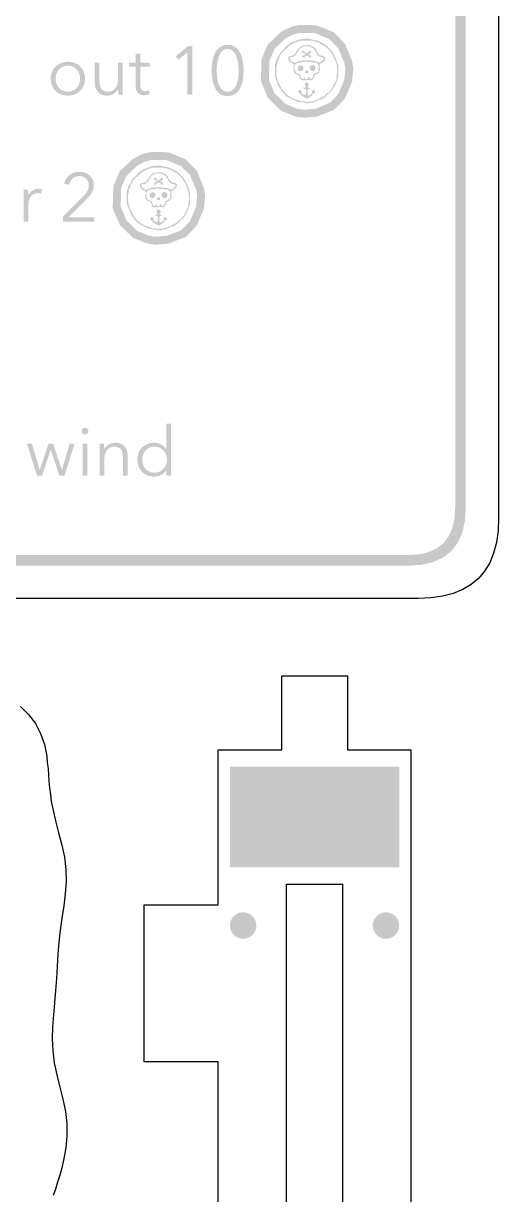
# Model space of a CAD drawing. Header units: millimetres. Extents: x 6 to 297, y 55 to 451.
# Drawn here: x 251.96 to 269.93, y 202.83 to 247.1 of the extents above; entities that cross this region are included whole.
import ezdxf

# ---------------------------------------------------------------- set-up
doc = ezdxf.new("R2010")
doc.units = ezdxf.units.MM
doc.layers.add('CUT', color=1, linetype='Continuous')
doc.layers.add('RASTER', color=7, linetype='Continuous')

msp = doc.modelspace()

# ---------------------------------------------------------------- hatches: boundary and pattern name
at = {"layer": 'RASTER'}
h = msp.add_hatch(color=7, dxfattribs=at)
h.paths.add_polyline_path([(208.2, 263.8), (208.234, 264.316), (208.337, 264.763), (208.509, 265.141), (208.75, 265.45), (209.059, 265.691), (209.438, 265.863), (209.884, 265.966), (210.4, 266), (266.489, 266), (267.005, 265.966), (267.452, 265.863), (267.83, 265.691), (268.139, 265.45), (268.38, 265.141), (268.552, 264.763), (268.655, 264.316), (268.689, 263.8), (268.689, 228.8), (268.655, 228.284), (268.552, 227.837), (268.38, 227.459), (268.139, 227.15), (267.83, 226.909), (267.452, 226.738), (267.005, 226.634), (266.489, 226.6), (210.4, 226.6), (209.884, 226.634), (209.438, 226.737), (209.059, 226.909), (208.75, 227.15), (208.509, 227.459), (208.337, 227.837), (208.234, 228.284), (208.2, 228.8)])
h.paths.add_polyline_path([(208.6, 263.8), (208.6, 228.8), (208.628, 228.378), (208.712, 228.013), (208.853, 227.703), (209.05, 227.45), (209.303, 227.253), (209.613, 227.112), (209.978, 227.028), (210.4, 227), (266.489, 227), (266.911, 227.028), (267.277, 227.113), (267.586, 227.253), (267.839, 227.45), (268.036, 227.703), (268.177, 228.013), (268.261, 228.378), (268.289, 228.8), (268.289, 263.8), (268.261, 264.222), (268.177, 264.588), (268.036, 264.897), (267.839, 265.15), (267.586, 265.347), (267.277, 265.488), (266.911, 265.572), (266.489, 265.6), (210.4, 265.6), (209.978, 265.572), (209.613, 265.488), (209.303, 265.347), (209.05, 265.15), (208.853, 264.897), (208.712, 264.588), (208.628, 264.222), (208.6, 263.8)], flags=0)
h = msp.add_hatch(color=7, dxfattribs=at)
h.paths.add_polyline_path([(262.378, 247.035), (263.042, 247.03), (263.695, 246.765), (264.128, 246.322), (264.39, 245.684), (264.438, 245.394), (264.392, 244.899), (264.123, 244.263), (263.721, 243.839), (263.072, 243.576), (262.579, 243.533), (262.239, 243.58), (261.703, 243.798), (261.211, 244.279), (260.942, 244.908), (260.966, 245.753), (261.207, 246.306), (261.7, 246.777), (262.064, 246.96)])
h.paths.add_polyline_path([(262.412, 246.735), (262.167, 246.677), (261.875, 246.529), (261.458, 246.131), (261.264, 245.686), (261.244, 244.965), (261.464, 244.452), (261.871, 244.054), (262.318, 243.872), (262.586, 243.835), (263.001, 243.871), (263.548, 244.092), (263.868, 244.429), (264.097, 244.973), (264.136, 245.383), (264.099, 245.601), (263.872, 246.154), (263.524, 246.511), (262.982, 246.73), (262.412, 246.735)], flags=0)
h = msp.add_hatch(color=7, dxfattribs=at)
h.paths.add_polyline_path([(262.466, 246.838), (262.903, 246.846), (263.126, 246.796), (263.454, 246.655), (263.677, 246.507), (263.849, 246.334), (264.047, 246.038), (264.188, 245.66), (264.237, 245.413), (264.237, 245.191), (264.138, 244.746), (263.899, 244.319), (263.602, 244.022), (263.225, 243.832), (262.805, 243.733), (262.558, 243.733), (262.508, 243.758), (262.261, 243.783), (262.113, 243.832), (261.76, 244.022), (261.488, 244.269), (261.365, 244.442), (261.199, 244.771), (261.125, 245.067), (261.125, 245.462), (261.174, 245.709), (261.315, 246.063), (261.488, 246.31), (261.636, 246.458), (261.834, 246.606), (262.113, 246.747), (262.335, 246.821)])
h.paths.add_polyline_path([(262.681, 246.796), (262.632, 246.771), (262.434, 246.771), (262.113, 246.673), (261.883, 246.557), (261.612, 246.359), (261.439, 246.137), (261.298, 245.858), (261.224, 245.635), (261.199, 245.339), (261.174, 245.289), (261.199, 245.018), (261.273, 244.771), (261.414, 244.492), (261.538, 244.319), (261.785, 244.096), (262.138, 243.906), (262.385, 243.832), (262.582, 243.832), (262.632, 243.807), (262.731, 243.832), (262.928, 243.832), (263.249, 243.931), (263.627, 244.146), (263.849, 244.393), (264.064, 244.795), (264.138, 245.067), (264.138, 245.215), (264.163, 245.265), (264.138, 245.536), (264.04, 245.858), (263.874, 246.186), (263.81, 246.245), (263.775, 246.31), (263.553, 246.507), (263.2, 246.697), (262.953, 246.771)], flags=0)
h.paths.add_polyline_path([(262.59, 246.517), (262.706, 246.524), (263.076, 246.45), (263.355, 246.31), (263.454, 246.235), (263.652, 246.013), (263.793, 245.734), (263.867, 245.487), (263.867, 245.092), (263.793, 244.845), (263.652, 244.59), (263.405, 244.343), (263.257, 244.245), (262.903, 244.104), (262.805, 244.104), (262.755, 244.079), (262.632, 244.079), (262.582, 244.104), (262.36, 244.129), (262.212, 244.178), (261.908, 244.343), (261.76, 244.492), (261.612, 244.714), (261.471, 245.092), (261.471, 245.536), (261.52, 245.709), (261.686, 246.013), (261.957, 246.285), (262.106, 246.384), (262.409, 246.5)], flags=0)
h.paths.add_polyline_path([(262.484, 246.45), (262.286, 246.401), (262.056, 246.285), (261.76, 246.013), (261.686, 245.914), (261.545, 245.586), (261.545, 245.487), (261.52, 245.438), (261.52, 245.166), (261.594, 244.894), (261.71, 244.665), (261.859, 244.467), (262.007, 244.343), (262.162, 244.252), (262.459, 244.153), (262.582, 244.153), (262.632, 244.129), (262.903, 244.153), (263.052, 244.203), (263.355, 244.368), (263.439, 244.457), (263.504, 244.492), (263.627, 244.64), (263.793, 244.968), (263.817, 245.215), (263.842, 245.265), (263.817, 245.339), (263.817, 245.487), (263.768, 245.66), (263.652, 245.914), (263.504, 246.112), (263.355, 246.235), (263.101, 246.376), (262.953, 246.426), (262.829, 246.45)], flags=0)
h.paths.add_polyline_path([(262.565, 246.27), (262.78, 246.277), (262.96, 246.186), (263.01, 246.137), (263.094, 245.974), (263.168, 245.9), (263.323, 245.858), (263.373, 245.808), (263.355, 245.702), (263.257, 245.603), (263.158, 245.554), (263.175, 245.339), (263.108, 245.208), (262.96, 245.134), (262.936, 245.01), (262.854, 244.944), (262.773, 244.961), (262.508, 244.944), (262.427, 244.986), (262.392, 245.124), (262.229, 245.208), (262.187, 245.289), (262.162, 245.413), (262.187, 245.462), (262.18, 245.554), (262.081, 245.603), (262.007, 245.677), (261.965, 245.759), (261.997, 245.85), (262.195, 245.9), (262.353, 246.137), (262.427, 246.211)], flags=0)
h.paths.add_polyline_path([(262.558, 246.228), (262.402, 246.137), (262.254, 245.89), (262.162, 245.833), (262.088, 245.833), (262.022, 245.801), (262.056, 245.702), (262.13, 245.628), (262.212, 245.611), (262.409, 245.685), (262.731, 245.709), (262.78, 245.685), (262.953, 245.685), (263.175, 245.611), (263.306, 245.727), (263.316, 245.801), (263.175, 245.833), (263.084, 245.89), (262.96, 246.112), (262.911, 246.161), (262.78, 246.228)], flags=0)
h.paths.add_polyline_path([(262.54, 246.072), (262.575, 246.072), (262.59, 246.013), (262.664, 245.964), (262.748, 246.013), (262.763, 246.072), (262.822, 246.072), (262.847, 245.988), (262.731, 245.932), (262.847, 245.875), (262.822, 245.791), (262.773, 245.801), (262.748, 245.85), (262.681, 245.882), (262.624, 245.865), (262.575, 245.791), (262.526, 245.801), (262.491, 245.875), (262.558, 245.882), (262.607, 245.932), (262.59, 245.964), (262.558, 245.981), (262.516, 245.964), (262.484, 246.006)], flags=0)
h.paths.add_polyline_path([(262.607, 245.66), (262.558, 245.635), (262.335, 245.611), (262.254, 245.569), (262.212, 245.487), (262.212, 245.364), (262.279, 245.233), (262.417, 245.173), (262.476, 245.01), (262.55, 245.001), (262.6, 245.084), (262.614, 245.001), (262.706, 244.993), (262.755, 245.092), (262.797, 245.01), (262.829, 244.993), (262.896, 245.05), (262.911, 245.159), (263.084, 245.257), (263.126, 245.339), (263.126, 245.487), (263.094, 245.578), (263.027, 245.611)], flags=0)
h.paths.add_polyline_path([(262.886, 245.529), (262.985, 245.494), (263.002, 245.462), (263.002, 245.364), (262.928, 245.289), (262.847, 245.307), (262.78, 245.413), (262.822, 245.494)], flags=0)
h.paths.add_polyline_path([(262.392, 245.504), (262.484, 245.512), (262.54, 245.47), (262.558, 245.388), (262.526, 245.322), (262.409, 245.289), (262.353, 245.331), (262.335, 245.438)], flags=0)
h.paths.add_polyline_path([(262.664, 245.356), (262.731, 245.289), (262.731, 245.24), (262.706, 245.215), (262.674, 245.233), (262.632, 245.215), (262.607, 245.24)], flags=0)
h.paths.add_polyline_path([(262.639, 244.862), (262.681, 244.87), (262.738, 244.828), (262.755, 244.771), (262.706, 244.697), (262.805, 244.647), (262.706, 244.598), (262.713, 244.383), (262.755, 244.376), (262.837, 244.418), (262.879, 244.474), (262.861, 244.541), (262.953, 244.598), (263.002, 244.474), (262.978, 244.45), (262.936, 244.467), (262.837, 244.343), (262.681, 244.252), (262.476, 244.368), (262.427, 244.442), (262.36, 244.474), (262.36, 244.524), (262.402, 244.59), (262.491, 244.531), (262.501, 244.507), (262.466, 244.482), (262.526, 244.418), (262.624, 244.383), (262.656, 244.499), (262.656, 244.598), (262.533, 244.647), (262.558, 244.672), (262.649, 244.679), (262.607, 244.746), (262.607, 244.82)], flags=0)
for points in [[(258.354, 244.4), (258.167, 244.4), (258.167, 246.009), (257.834, 245.726), (257.72, 245.856), (258.188, 246.241), (258.354, 246.241)], [(256.732, 245.469), (256.389, 245.469), (256.389, 244.759), (256.389, 244.742), (256.389, 244.726), (256.39, 244.711), (256.392, 244.697), (256.394, 244.683), (256.396, 244.671), (256.399, 244.658), (256.402, 244.647), (256.405, 244.636), (256.409, 244.626), (256.413, 244.617), (256.418, 244.608), (256.422, 244.599), (256.428, 244.592), (256.433, 244.585), (256.439, 244.578), (256.446, 244.572), (256.452, 244.567), (256.459, 244.562), (256.466, 244.557), (256.474, 244.553), (256.481, 244.55), (256.489, 244.547), (256.498, 244.544), (256.506, 244.542), (256.515, 244.54), (256.524, 244.539), (256.533, 244.537), (256.542, 244.536), (256.551, 244.536), (256.561, 244.535), (256.571, 244.535), (256.58, 244.535), (256.589, 244.536), (256.598, 244.537), (256.608, 244.538), (256.618, 244.539), (256.627, 244.541), (256.637, 244.543), (256.647, 244.546), (256.657, 244.548), (256.667, 244.551), (256.677, 244.554), (256.687, 244.558), (256.696, 244.562), (256.706, 244.566), (256.715, 244.57), (256.724, 244.574), (256.732, 244.421), (256.72, 244.416), (256.708, 244.412), (256.696, 244.408), (256.684, 244.405), (256.672, 244.402), (256.659, 244.399), (256.647, 244.396), (256.634, 244.394), (256.621, 244.391), (256.608, 244.39), (256.595, 244.388), (256.581, 244.387), (256.567, 244.386), (256.553, 244.385), (256.539, 244.385), (256.524, 244.384), (256.511, 244.385), (256.499, 244.385), (256.486, 244.386), (256.473, 244.388), (256.46, 244.389), (256.447, 244.392), (256.433, 244.394), (256.42, 244.397), (256.406, 244.401), (256.393, 244.405), (256.38, 244.41), (256.367, 244.416), (256.355, 244.423), (256.342, 244.43), (256.33, 244.438), (256.318, 244.447), (256.307, 244.456), (256.296, 244.467), (256.286, 244.478), (256.276, 244.49), (256.267, 244.502), (256.258, 244.516), (256.249, 244.53), (256.242, 244.546), (256.235, 244.562), (256.229, 244.579), (256.223, 244.598), (256.219, 244.618), (256.216, 244.639), (256.214, 244.661), (256.212, 244.685), (256.212, 244.709), (256.212, 245.469), (255.96, 245.469), (255.96, 245.617), (256.212, 245.617), (256.212, 245.96), (256.389, 245.96), (256.389, 245.617), (256.732, 245.617)], [(255.557, 244.4), (255.555, 244.413), (255.554, 244.425), (255.553, 244.439), (255.552, 244.452), (255.551, 244.466), (255.55, 244.48), (255.549, 244.494), (255.549, 244.509), (255.548, 244.524), (255.548, 244.538), (255.547, 244.551), (255.547, 244.564), (255.547, 244.576), (255.546, 244.587), (255.546, 244.598), (255.546, 244.608), (255.541, 244.608), (255.527, 244.582), (255.511, 244.557), (255.493, 244.534), (255.473, 244.511), (255.451, 244.49), (255.426, 244.471), (255.4, 244.452), (255.372, 244.435), (255.343, 244.42), (255.313, 244.406), (255.282, 244.395), (255.252, 244.385), (255.221, 244.378), (255.189, 244.373), (255.157, 244.37), (255.125, 244.369), (255.069, 244.371), (255.017, 244.377), (254.968, 244.388), (254.923, 244.403), (254.881, 244.423), (254.843, 244.446), (254.809, 244.474), (254.778, 244.507), (254.751, 244.542), (254.727, 244.581), (254.707, 244.622), (254.691, 244.666), (254.678, 244.713), (254.669, 244.763), (254.664, 244.815), (254.662, 244.871), (254.662, 245.617), (254.839, 245.617), (254.839, 244.943), (254.839, 244.92), (254.84, 244.896), (254.841, 244.874), (254.843, 244.852), (254.845, 244.83), (254.848, 244.809), (254.851, 244.789), (254.855, 244.769), (254.859, 244.75), (254.864, 244.732), (254.869, 244.714), (254.876, 244.697), (254.883, 244.68), (254.89, 244.665), (254.899, 244.65), (254.908, 244.635), (254.918, 244.622), (254.928, 244.609), (254.94, 244.597), (254.952, 244.586), (254.965, 244.575), (254.979, 244.565), (254.994, 244.556), (255.009, 244.548), (255.026, 244.541), (255.043, 244.535), (255.062, 244.529), (255.081, 244.525), (255.102, 244.521), (255.123, 244.519), (255.146, 244.517), (255.169, 244.517), (255.187, 244.517), (255.204, 244.519), (255.221, 244.521), (255.238, 244.524), (255.255, 244.528), (255.272, 244.533), (255.289, 244.539), (255.306, 244.546), (255.322, 244.553), (255.338, 244.562), (255.353, 244.571), (255.368, 244.582), (255.383, 244.593), (255.397, 244.605), (255.411, 244.619), (255.424, 244.633), (255.437, 244.648), (255.449, 244.664), (255.46, 244.681), (255.471, 244.699), (255.481, 244.718), (255.49, 244.738), (255.499, 244.759), (255.507, 244.781), (255.515, 244.804), (255.521, 244.828), (255.526, 244.853), (255.531, 244.879), (255.534, 244.906), (255.536, 244.934), (255.538, 244.963), (255.538, 244.993), (255.538, 245.617), (255.715, 245.617), (255.715, 244.668), (255.715, 244.655), (255.715, 244.641), (255.716, 244.627), (255.716, 244.611), (255.716, 244.595), (255.717, 244.578), (255.717, 244.559), (255.718, 244.54), (255.718, 244.521), (255.719, 244.502), (255.72, 244.484), (255.721, 244.466), (255.722, 244.449), (255.723, 244.432), (255.724, 244.416), (255.726, 244.4)], [(254.639, 239.6), (253.461, 239.6), (253.461, 239.795), (254.215, 240.557), (254.225, 240.567), (254.236, 240.578), (254.246, 240.589), (254.256, 240.6), (254.266, 240.611), (254.277, 240.623), (254.287, 240.635), (254.297, 240.647), (254.307, 240.659), (254.316, 240.671), (254.326, 240.683), (254.335, 240.696), (254.344, 240.708), (254.352, 240.721), (254.36, 240.734), (254.368, 240.747), (254.376, 240.76), (254.383, 240.773), (254.39, 240.787), (254.396, 240.8), (254.402, 240.814), (254.408, 240.828), (254.413, 240.843), (254.418, 240.857), (254.422, 240.872), (254.426, 240.887), (254.429, 240.902), (254.431, 240.917), (254.433, 240.932), (254.435, 240.947), (254.436, 240.962), (254.436, 240.978), (254.436, 240.998), (254.434, 241.017), (254.432, 241.036), (254.429, 241.055), (254.425, 241.073), (254.42, 241.09), (254.414, 241.107), (254.407, 241.124), (254.4, 241.14), (254.392, 241.155), (254.383, 241.17), (254.373, 241.184), (254.363, 241.197), (254.352, 241.21), (254.34, 241.222), (254.328, 241.234), (254.315, 241.245), (254.302, 241.256), (254.288, 241.265), (254.274, 241.274), (254.259, 241.283), (254.243, 241.291), (254.227, 241.298), (254.211, 241.304), (254.194, 241.31), (254.178, 241.315), (254.16, 241.319), (254.143, 241.323), (254.126, 241.326), (254.108, 241.327), (254.09, 241.329), (254.072, 241.329), (254.036, 241.328), (254.001, 241.323), (253.967, 241.316), (253.936, 241.306), (253.905, 241.293), (253.876, 241.277), (253.848, 241.258), (253.822, 241.237), (253.798, 241.213), (253.776, 241.187), (253.757, 241.16), (253.739, 241.132), (253.724, 241.102), (253.711, 241.07), (253.701, 241.036), (253.692, 241.001), (253.508, 241.038), (253.513, 241.062), (253.519, 241.085), (253.526, 241.108), (253.534, 241.131), (253.543, 241.153), (253.553, 241.175), (253.565, 241.196), (253.577, 241.217), (253.59, 241.238), (253.604, 241.257), (253.618, 241.276), (253.633, 241.295), (253.649, 241.312), (253.666, 241.329), (253.683, 241.345), (253.702, 241.36), (253.72, 241.375), (253.74, 241.388), (253.76, 241.401), (253.78, 241.414), (253.802, 241.425), (253.824, 241.435), (253.846, 241.445), (253.869, 241.454), (253.893, 241.462), (253.917, 241.469), (253.942, 241.474), (253.967, 241.479), (253.992, 241.483), (254.018, 241.485), (254.045, 241.487), (254.072, 241.488), (254.1, 241.487), (254.127, 241.486), (254.154, 241.483), (254.181, 241.479), (254.207, 241.475), (254.233, 241.469), (254.259, 241.463), (254.284, 241.455), (254.309, 241.446), (254.332, 241.437), (254.356, 241.426), (254.378, 241.415), (254.399, 241.402), (254.42, 241.389), (254.44, 241.374), (254.459, 241.359), (254.478, 241.342), (254.495, 241.325), (254.512, 241.307), (254.527, 241.287), (254.542, 241.267), (254.556, 241.246), (254.568, 241.224), (254.58, 241.2), (254.591, 241.176), (254.6, 241.151), (254.608, 241.125), (254.614, 241.098), (254.619, 241.07), (254.623, 241.041), (254.625, 241.011), (254.626, 240.981), (254.625, 240.959), (254.624, 240.937), (254.622, 240.916), (254.62, 240.895), (254.616, 240.875), (254.612, 240.855), (254.607, 240.836), (254.601, 240.817), (254.595, 240.798), (254.588, 240.78), (254.58, 240.761), (254.573, 240.743), (254.564, 240.726), (254.555, 240.708), (254.546, 240.691), (254.536, 240.674), (254.526, 240.657), (254.515, 240.64), (254.504, 240.624), (254.492, 240.608), (254.48, 240.592), (254.468, 240.576), (254.455, 240.56), (254.441, 240.545), (254.427, 240.53), (254.414, 240.515), (254.4, 240.499), (254.385, 240.484), (254.371, 240.469), (254.356, 240.454), (254.342, 240.439), (254.327, 240.424), (253.664, 239.766), (254.639, 239.766)], [(251.976, 240.549), (251.976, 240.562), (251.976, 240.575), (251.976, 240.59), (251.976, 240.606), (251.975, 240.622), (251.975, 240.639), (251.974, 240.657), (251.974, 240.676), (251.973, 240.696), (251.972, 240.714), (251.971, 240.733), (251.971, 240.751), (251.97, 240.768), (251.968, 240.785), (251.967, 240.801), (251.966, 240.817), (252.135, 240.817), (252.136, 240.804), (252.137, 240.791), (252.139, 240.778), (252.14, 240.765), (252.14, 240.751), (252.141, 240.737), (252.142, 240.722), (252.143, 240.708), (252.143, 240.693), (252.144, 240.679), (252.144, 240.666), (252.145, 240.653), (252.145, 240.641), (252.145, 240.63), (252.145, 240.619), (252.145, 240.609), (252.151, 240.609), (252.164, 240.635), (252.18, 240.66), (252.197, 240.683), (252.216, 240.705), (252.236, 240.726), (252.258, 240.746), (252.281, 240.764), (252.307, 240.782), (252.333, 240.797), (252.36, 240.811), (252.388, 240.822), (252.417, 240.831), (252.447, 240.839), (252.477, 240.844), (252.509, 240.847), (252.541, 240.848), (252.549, 240.848), (252.557, 240.848), (252.565, 240.848), (252.573, 240.847), (252.58, 240.847), (252.588, 240.847), (252.595, 240.846), (252.602, 240.845), (252.609, 240.845), (252.615, 240.844), (252.622, 240.843), (252.629, 240.841), (252.636, 240.84), (252.643, 240.839), (252.65, 240.837), (252.658, 240.835), (252.634, 240.669), (252.63, 240.67), (252.625, 240.671), (252.62, 240.673), (252.613, 240.674), (252.607, 240.675), (252.599, 240.676), (252.591, 240.678), (252.582, 240.679), (252.573, 240.68), (252.564, 240.681), (252.555, 240.682), (252.546, 240.683), (252.537, 240.683), (252.528, 240.684), (252.519, 240.684), (252.509, 240.684), (252.492, 240.684), (252.475, 240.683), (252.457, 240.681), (252.441, 240.678), (252.424, 240.674), (252.407, 240.67), (252.391, 240.664), (252.374, 240.658), (252.358, 240.651), (252.343, 240.643), (252.328, 240.634), (252.313, 240.625), (252.3, 240.614), (252.286, 240.602), (252.273, 240.59), (252.261, 240.576), (252.249, 240.562), (252.238, 240.546), (252.228, 240.53), (252.218, 240.513), (252.208, 240.494), (252.199, 240.475), (252.191, 240.455), (252.183, 240.433), (252.176, 240.411), (252.17, 240.388), (252.165, 240.363), (252.161, 240.337), (252.157, 240.311), (252.155, 240.283), (252.154, 240.254), (252.153, 240.224), (252.153, 239.6), (251.976, 239.6), (251.976, 240.549)], [(252.284, 231.217), (252.578, 230.229), (252.583, 230.229), (252.911, 231.217), (253.083, 231.217), (253.415, 230.229), (253.421, 230.229), (253.712, 231.217), (253.899, 231.217), (253.514, 230), (253.322, 230), (252.997, 230.985), (252.992, 230.985), (252.672, 230), (252.479, 230), (252.095, 231.217)], [(255.009, 231.217), (255.01, 231.204), (255.012, 231.191), (255.013, 231.178), (255.014, 231.165), (255.015, 231.151), (255.016, 231.137), (255.016, 231.122), (255.017, 231.108), (255.018, 231.093), (255.018, 231.079), (255.019, 231.066), (255.019, 231.053), (255.019, 231.041), (255.019, 231.03), (255.02, 231.019), (255.02, 231.009), (255.025, 231.009), (255.039, 231.035), (255.055, 231.06), (255.073, 231.083), (255.093, 231.105), (255.115, 231.126), (255.139, 231.146), (255.166, 231.164), (255.194, 231.182), (255.223, 231.197), (255.253, 231.211), (255.283, 231.222), (255.314, 231.231), (255.345, 231.239), (255.377, 231.244), (255.409, 231.247), (255.441, 231.248), (255.497, 231.246), (255.549, 231.239), (255.598, 231.229), (255.643, 231.214), (255.685, 231.194), (255.723, 231.17), (255.757, 231.142), (255.788, 231.11), (255.815, 231.074), (255.839, 231.036), (255.858, 230.994), (255.875, 230.95), (255.887, 230.903), (255.896, 230.854), (255.902, 230.801), (255.904, 230.746), (255.904, 230), (255.727, 230), (255.727, 230.673), (255.727, 230.697), (255.726, 230.72), (255.725, 230.743), (255.723, 230.765), (255.721, 230.787), (255.718, 230.807), (255.715, 230.828), (255.711, 230.848), (255.707, 230.867), (255.702, 230.885), (255.696, 230.903), (255.69, 230.92), (255.683, 230.936), (255.675, 230.952), (255.667, 230.967), (255.658, 230.981), (255.648, 230.995), (255.637, 231.008), (255.626, 231.02), (255.614, 231.031), (255.601, 231.042), (255.587, 231.051), (255.572, 231.06), (255.557, 231.069), (255.54, 231.076), (255.523, 231.082), (255.504, 231.088), (255.485, 231.092), (255.464, 231.095), (255.443, 231.098), (255.42, 231.099), (255.397, 231.1), (255.379, 231.099), (255.362, 231.098), (255.344, 231.096), (255.327, 231.093), (255.31, 231.089), (255.293, 231.084), (255.277, 231.078), (255.26, 231.071), (255.244, 231.064), (255.228, 231.055), (255.212, 231.046), (255.197, 231.035), (255.183, 231.024), (255.169, 231.011), (255.155, 230.998), (255.142, 230.984), (255.129, 230.969), (255.117, 230.953), (255.106, 230.936), (255.095, 230.918), (255.085, 230.899), (255.076, 230.879), (255.067, 230.858), (255.059, 230.836), (255.051, 230.813), (255.045, 230.789), (255.04, 230.764), (255.035, 230.738), (255.032, 230.711), (255.029, 230.683), (255.028, 230.654), (255.027, 230.624), (255.027, 230), (254.851, 230), (254.851, 230.949), (254.851, 230.962), (254.85, 230.975), (254.85, 230.99), (254.85, 231.006), (254.85, 231.022), (254.849, 231.039), (254.849, 231.057), (254.848, 231.076), (254.847, 231.096), (254.847, 231.114), (254.846, 231.133), (254.845, 231.15), (254.844, 231.168), (254.843, 231.185), (254.841, 231.201), (254.84, 231.217)], [(266.171, 219), (266.171, 215.2), (259.771, 215.2), (259.771, 219)], [(260.771, 213), (260.766, 212.935), (260.754, 212.871), (260.733, 212.809), (260.704, 212.75), (260.667, 212.696), (260.624, 212.646), (260.575, 212.603), (260.521, 212.567), (260.462, 212.538), (260.4, 212.517), (260.336, 212.504), (260.271, 212.5), (260.205, 212.504), (260.141, 212.517), (260.079, 212.538), (260.021, 212.567), (259.966, 212.603), (259.917, 212.646), (259.874, 212.696), (259.838, 212.75), (259.809, 212.809), (259.788, 212.871), (259.775, 212.935), (259.771, 213), (259.775, 213.065), (259.788, 213.129), (259.809, 213.191), (259.838, 213.25), (259.874, 213.304), (259.917, 213.354), (259.966, 213.397), (260.021, 213.433), (260.079, 213.462), (260.141, 213.483), (260.205, 213.496), (260.271, 213.5), (260.336, 213.496), (260.4, 213.483), (260.462, 213.462), (260.521, 213.433), (260.575, 213.397), (260.624, 213.354), (260.667, 213.304), (260.704, 213.25), (260.733, 213.191), (260.754, 213.129), (260.766, 213.065)], [(266.171, 213), (266.166, 212.935), (266.154, 212.871), (266.133, 212.809), (266.104, 212.75), (266.067, 212.696), (266.024, 212.646), (265.975, 212.603), (265.921, 212.567), (265.862, 212.538), (265.8, 212.517), (265.736, 212.504), (265.671, 212.5), (265.605, 212.504), (265.541, 212.517), (265.479, 212.538), (265.421, 212.567), (265.366, 212.603), (265.317, 212.646), (265.274, 212.696), (265.238, 212.75), (265.209, 212.809), (265.188, 212.871), (265.175, 212.935), (265.171, 213), (265.175, 213.065), (265.188, 213.129), (265.209, 213.191), (265.238, 213.25), (265.274, 213.304), (265.317, 213.354), (265.366, 213.397), (265.421, 213.433), (265.479, 213.462), (265.541, 213.483), (265.605, 213.496), (265.671, 213.5), (265.736, 213.496), (265.8, 213.483), (265.862, 213.462), (265.921, 213.433), (265.975, 213.397), (266.024, 213.354), (266.067, 213.304), (266.104, 213.25), (266.133, 213.191), (266.154, 213.129), (266.166, 213.065)]]:
    msp.add_hatch(color=7, dxfattribs=at).paths.add_polyline_path(points)
h = msp.add_hatch(color=7, dxfattribs=at)
h.paths.add_polyline_path([(259.685, 246.288), (259.727, 246.286), (259.768, 246.282), (259.806, 246.276), (259.843, 246.266), (259.878, 246.255), (259.911, 246.24), (259.943, 246.223), (259.973, 246.203), (260.001, 246.181), (260.028, 246.158), (260.053, 246.132), (260.077, 246.106), (260.1, 246.077), (260.121, 246.047), (260.14, 246.015), (260.159, 245.982), (260.176, 245.947), (260.191, 245.911), (260.206, 245.874), (260.219, 245.836), (260.231, 245.797), (260.241, 245.756), (260.251, 245.714), (260.259, 245.671), (260.266, 245.628), (260.272, 245.584), (260.277, 245.54), (260.281, 245.496), (260.284, 245.452), (260.287, 245.407), (260.288, 245.363), (260.289, 245.318), (260.288, 245.273), (260.287, 245.229), (260.284, 245.184), (260.281, 245.14), (260.277, 245.096), (260.272, 245.052), (260.266, 245.009), (260.259, 244.966), (260.251, 244.923), (260.241, 244.881), (260.231, 244.841), (260.219, 244.802), (260.206, 244.764), (260.191, 244.727), (260.176, 244.691), (260.159, 244.656), (260.14, 244.623), (260.121, 244.591), (260.1, 244.561), (260.077, 244.533), (260.053, 244.506), (260.028, 244.481), (260.001, 244.458), (259.973, 244.436), (259.943, 244.417), (259.911, 244.4), (259.878, 244.386), (259.843, 244.374), (259.806, 244.365), (259.768, 244.358), (259.727, 244.355), (259.685, 244.353), (259.643, 244.354), (259.602, 244.358), (259.563, 244.365), (259.526, 244.374), (259.491, 244.386), (259.457, 244.4), (259.425, 244.417), (259.395, 244.436), (259.367, 244.458), (259.34, 244.481), (259.315, 244.506), (259.291, 244.533), (259.269, 244.561), (259.248, 244.591), (259.228, 244.623), (259.21, 244.656), (259.193, 244.691), (259.177, 244.727), (259.163, 244.764), (259.15, 244.802), (259.138, 244.841), (259.128, 244.881), (259.119, 244.923), (259.111, 244.966), (259.104, 245.009), (259.098, 245.052), (259.093, 245.096), (259.089, 245.14), (259.086, 245.184), (259.084, 245.229), (259.083, 245.273), (259.082, 245.318), (259.083, 245.363), (259.084, 245.407), (259.086, 245.452), (259.089, 245.496), (259.093, 245.54), (259.098, 245.584), (259.104, 245.628), (259.111, 245.671), (259.119, 245.714), (259.128, 245.756), (259.138, 245.797), (259.15, 245.836), (259.163, 245.874), (259.177, 245.911), (259.193, 245.947), (259.21, 245.982), (259.228, 246.015), (259.248, 246.047), (259.269, 246.077), (259.291, 246.106), (259.315, 246.132), (259.34, 246.158), (259.367, 246.181), (259.395, 246.203), (259.425, 246.223), (259.457, 246.24), (259.491, 246.255), (259.526, 246.266), (259.563, 246.276), (259.602, 246.282), (259.643, 246.286), (259.685, 246.288)])
h.paths.add_polyline_path([(259.685, 246.129), (259.655, 246.128), (259.627, 246.124), (259.6, 246.118), (259.574, 246.11), (259.549, 246.1), (259.526, 246.087), (259.503, 246.071), (259.483, 246.054), (259.463, 246.034), (259.444, 246.013), (259.427, 245.991), (259.41, 245.968), (259.395, 245.943), (259.381, 245.917), (259.367, 245.89), (259.355, 245.861), (259.344, 245.832), (259.334, 245.801), (259.324, 245.77), (259.316, 245.737), (259.308, 245.704), (259.301, 245.67), (259.295, 245.636), (259.29, 245.6), (259.286, 245.564), (259.282, 245.528), (259.279, 245.493), (259.277, 245.457), (259.275, 245.422), (259.273, 245.387), (259.272, 245.352), (259.272, 245.318), (259.272, 245.283), (259.273, 245.249), (259.275, 245.214), (259.277, 245.179), (259.279, 245.144), (259.282, 245.108), (259.286, 245.073), (259.29, 245.037), (259.295, 245.002), (259.301, 244.967), (259.308, 244.934), (259.316, 244.901), (259.324, 244.869), (259.334, 244.838), (259.344, 244.808), (259.355, 244.778), (259.367, 244.75), (259.381, 244.723), (259.395, 244.697), (259.41, 244.673), (259.427, 244.65), (259.444, 244.628), (259.463, 244.608), (259.483, 244.588), (259.503, 244.571), (259.526, 244.556), (259.549, 244.543), (259.574, 244.533), (259.6, 244.525), (259.627, 244.519), (259.656, 244.516), (259.685, 244.514), (259.715, 244.516), (259.743, 244.519), (259.77, 244.525), (259.795, 244.533), (259.82, 244.543), (259.843, 244.556), (259.865, 244.571), (259.886, 244.588), (259.905, 244.608), (259.924, 244.628), (259.941, 244.65), (259.958, 244.673), (259.973, 244.697), (259.987, 244.723), (260.001, 244.75), (260.013, 244.778), (260.024, 244.808), (260.035, 244.838), (260.044, 244.869), (260.053, 244.901), (260.061, 244.934), (260.068, 244.967), (260.074, 245.002), (260.079, 245.037), (260.084, 245.073), (260.088, 245.108), (260.091, 245.144), (260.094, 245.179), (260.096, 245.214), (260.098, 245.249), (260.098, 245.283), (260.099, 245.318), (260.098, 245.352), (260.098, 245.387), (260.096, 245.422), (260.094, 245.457), (260.091, 245.493), (260.088, 245.528), (260.084, 245.564), (260.079, 245.6), (260.074, 245.636), (260.068, 245.67), (260.061, 245.704), (260.053, 245.737), (260.044, 245.77), (260.035, 245.801), (260.024, 245.832), (260.013, 245.861), (260.001, 245.89), (259.987, 245.917), (259.973, 245.943), (259.958, 245.968), (259.941, 245.991), (259.924, 246.013), (259.905, 246.034), (259.886, 246.054), (259.865, 246.071), (259.843, 246.087), (259.82, 246.1), (259.795, 246.11), (259.77, 246.118), (259.743, 246.124), (259.715, 246.128), (259.685, 246.129)], flags=0)
h = msp.add_hatch(color=7, dxfattribs=at)
h.paths.add_polyline_path([(254.293, 245.008), (254.292, 244.974), (254.29, 244.941), (254.286, 244.908), (254.281, 244.876), (254.274, 244.844), (254.266, 244.813), (254.256, 244.783), (254.245, 244.754), (254.232, 244.725), (254.218, 244.697), (254.204, 244.67), (254.187, 244.644), (254.17, 244.62), (254.152, 244.596), (254.132, 244.573), (254.111, 244.551), (254.089, 244.53), (254.066, 244.51), (254.042, 244.492), (254.017, 244.474), (253.991, 244.458), (253.963, 244.443), (253.935, 244.43), (253.906, 244.417), (253.875, 244.406), (253.844, 244.396), (253.813, 244.388), (253.78, 244.381), (253.747, 244.376), (253.713, 244.372), (253.678, 244.37), (253.643, 244.369), (253.608, 244.37), (253.574, 244.372), (253.541, 244.376), (253.508, 244.381), (253.476, 244.388), (253.444, 244.396), (253.413, 244.406), (253.383, 244.417), (253.354, 244.43), (253.325, 244.443), (253.298, 244.458), (253.272, 244.474), (253.247, 244.492), (253.223, 244.51), (253.2, 244.53), (253.178, 244.551), (253.157, 244.573), (253.137, 244.596), (253.119, 244.62), (253.101, 244.644), (253.085, 244.67), (253.07, 244.697), (253.056, 244.725), (253.044, 244.754), (253.032, 244.783), (253.023, 244.813), (253.014, 244.844), (253.008, 244.876), (253.002, 244.908), (252.999, 244.941), (252.996, 244.974), (252.996, 245.008), (252.996, 245.043), (252.999, 245.076), (253.002, 245.109), (253.008, 245.141), (253.014, 245.173), (253.023, 245.203), (253.032, 245.234), (253.044, 245.263), (253.056, 245.292), (253.07, 245.32), (253.085, 245.347), (253.101, 245.372), (253.119, 245.397), (253.137, 245.421), (253.157, 245.444), (253.178, 245.466), (253.2, 245.487), (253.223, 245.507), (253.247, 245.525), (253.272, 245.542), (253.298, 245.559), (253.325, 245.573), (253.354, 245.587), (253.383, 245.6), (253.413, 245.611), (253.444, 245.621), (253.476, 245.629), (253.508, 245.636), (253.541, 245.641), (253.574, 245.645), (253.608, 245.647), (253.643, 245.648), (253.678, 245.647), (253.713, 245.645), (253.747, 245.641), (253.78, 245.636), (253.813, 245.629), (253.844, 245.621), (253.875, 245.611), (253.906, 245.6), (253.935, 245.587), (253.963, 245.573), (253.991, 245.559), (254.017, 245.542), (254.042, 245.525), (254.066, 245.507), (254.089, 245.487), (254.111, 245.466), (254.132, 245.444), (254.152, 245.421), (254.17, 245.397), (254.187, 245.372), (254.204, 245.347), (254.218, 245.32), (254.232, 245.292), (254.245, 245.263), (254.256, 245.234), (254.266, 245.203), (254.274, 245.173), (254.281, 245.141), (254.286, 245.109), (254.29, 245.076), (254.292, 245.043), (254.293, 245.008)])
h.paths.add_polyline_path([(254.106, 245.008), (254.105, 245.034), (254.104, 245.058), (254.101, 245.083), (254.098, 245.107), (254.093, 245.131), (254.088, 245.154), (254.081, 245.177), (254.073, 245.2), (254.065, 245.222), (254.055, 245.243), (254.045, 245.263), (254.034, 245.283), (254.022, 245.302), (254.009, 245.321), (253.996, 245.339), (253.981, 245.356), (253.966, 245.372), (253.949, 245.387), (253.932, 245.401), (253.915, 245.415), (253.896, 245.428), (253.877, 245.44), (253.856, 245.451), (253.835, 245.461), (253.814, 245.47), (253.791, 245.478), (253.768, 245.485), (253.744, 245.49), (253.72, 245.494), (253.695, 245.497), (253.669, 245.499), (253.643, 245.5), (253.617, 245.499), (253.591, 245.497), (253.566, 245.494), (253.542, 245.49), (253.518, 245.485), (253.496, 245.478), (253.473, 245.47), (253.452, 245.461), (253.431, 245.451), (253.411, 245.44), (253.392, 245.428), (253.374, 245.415), (253.356, 245.401), (253.339, 245.387), (253.323, 245.372), (253.308, 245.356), (253.293, 245.339), (253.279, 245.321), (253.267, 245.302), (253.255, 245.283), (253.244, 245.263), (253.233, 245.243), (253.224, 245.222), (253.215, 245.2), (253.208, 245.177), (253.201, 245.154), (253.195, 245.131), (253.191, 245.107), (253.187, 245.083), (253.185, 245.058), (253.183, 245.034), (253.183, 245.008), (253.183, 244.983), (253.185, 244.958), (253.187, 244.934), (253.191, 244.91), (253.195, 244.886), (253.201, 244.863), (253.208, 244.84), (253.215, 244.817), (253.224, 244.795), (253.233, 244.774), (253.244, 244.753), (253.255, 244.733), (253.267, 244.714), (253.279, 244.696), (253.293, 244.678), (253.308, 244.661), (253.323, 244.645), (253.339, 244.63), (253.356, 244.616), (253.374, 244.602), (253.392, 244.59), (253.411, 244.578), (253.431, 244.567), (253.452, 244.557), (253.473, 244.548), (253.496, 244.541), (253.518, 244.534), (253.542, 244.529), (253.566, 244.525), (253.591, 244.522), (253.617, 244.52), (253.643, 244.52), (253.669, 244.52), (253.695, 244.522), (253.72, 244.525), (253.744, 244.529), (253.768, 244.534), (253.791, 244.541), (253.814, 244.548), (253.835, 244.557), (253.856, 244.567), (253.877, 244.578), (253.896, 244.59), (253.915, 244.602), (253.932, 244.616), (253.949, 244.63), (253.966, 244.645), (253.981, 244.661), (253.996, 244.678), (254.009, 244.696), (254.022, 244.714), (254.034, 244.733), (254.045, 244.753), (254.055, 244.774), (254.065, 244.795), (254.073, 244.817), (254.081, 244.84), (254.088, 244.863), (254.093, 244.886), (254.098, 244.91), (254.101, 244.934), (254.104, 244.958), (254.105, 244.983), (254.106, 245.008)], flags=0)
h = msp.add_hatch(color=7, dxfattribs=at)
h.paths.add_polyline_path([(256.775, 242.235), (257.439, 242.23), (258.092, 241.965), (258.525, 241.522), (258.787, 240.884), (258.835, 240.594), (258.789, 240.099), (258.52, 239.463), (258.118, 239.039), (257.469, 238.776), (256.976, 238.733), (256.636, 238.78), (256.1, 238.998), (255.608, 239.479), (255.339, 240.108), (255.363, 240.953), (255.604, 241.506), (256.097, 241.977), (256.461, 242.16)])
h.paths.add_polyline_path([(256.809, 241.935), (256.564, 241.877), (256.272, 241.729), (255.855, 241.331), (255.661, 240.886), (255.641, 240.165), (255.861, 239.652), (256.268, 239.254), (256.715, 239.072), (256.983, 239.035), (257.398, 239.071), (257.945, 239.292), (258.265, 239.629), (258.494, 240.173), (258.533, 240.583), (258.496, 240.801), (258.269, 241.354), (257.921, 241.711), (257.379, 241.93), (256.809, 241.935)], flags=0)
h = msp.add_hatch(color=7, dxfattribs=at)
h.paths.add_polyline_path([(256.863, 242.038), (257.3, 242.046), (257.523, 241.996), (257.851, 241.855), (258.074, 241.707), (258.246, 241.534), (258.444, 241.238), (258.585, 240.86), (258.634, 240.613), (258.634, 240.391), (258.535, 239.946), (258.296, 239.519), (257.999, 239.222), (257.622, 239.032), (257.202, 238.933), (256.955, 238.933), (256.905, 238.958), (256.658, 238.983), (256.51, 239.032), (256.157, 239.222), (255.885, 239.469), (255.762, 239.642), (255.596, 239.971), (255.522, 240.267), (255.522, 240.662), (255.571, 240.909), (255.712, 241.263), (255.885, 241.51), (256.033, 241.658), (256.231, 241.806), (256.51, 241.947), (256.732, 242.021)])
h.paths.add_polyline_path([(257.078, 241.996), (257.029, 241.971), (256.831, 241.971), (256.51, 241.873), (256.28, 241.757), (256.009, 241.559), (255.836, 241.337), (255.695, 241.058), (255.621, 240.835), (255.596, 240.539), (255.571, 240.489), (255.596, 240.218), (255.67, 239.971), (255.811, 239.692), (255.935, 239.519), (256.182, 239.296), (256.535, 239.106), (256.782, 239.032), (256.979, 239.032), (257.029, 239.007), (257.128, 239.032), (257.325, 239.032), (257.646, 239.131), (258.024, 239.346), (258.246, 239.593), (258.461, 239.995), (258.535, 240.267), (258.535, 240.415), (258.56, 240.465), (258.535, 240.736), (258.437, 241.058), (258.271, 241.386), (258.207, 241.445), (258.172, 241.51), (257.95, 241.707), (257.597, 241.897), (257.35, 241.971)], flags=0)
h.paths.add_polyline_path([(256.987, 241.717), (257.103, 241.724), (257.473, 241.65), (257.752, 241.51), (257.851, 241.435), (258.049, 241.213), (258.19, 240.934), (258.264, 240.687), (258.264, 240.292), (258.19, 240.045), (258.049, 239.79), (257.802, 239.543), (257.654, 239.445), (257.3, 239.304), (257.202, 239.304), (257.152, 239.279), (257.029, 239.279), (256.979, 239.304), (256.757, 239.329), (256.609, 239.378), (256.305, 239.543), (256.157, 239.692), (256.009, 239.914), (255.868, 240.292), (255.868, 240.736), (255.917, 240.909), (256.083, 241.213), (256.354, 241.485), (256.503, 241.584), (256.806, 241.7)], flags=0)
h.paths.add_polyline_path([(256.881, 241.65), (256.683, 241.601), (256.453, 241.485), (256.157, 241.213), (256.083, 241.114), (255.942, 240.786), (255.942, 240.687), (255.917, 240.638), (255.917, 240.366), (255.991, 240.094), (256.107, 239.865), (256.256, 239.667), (256.404, 239.543), (256.559, 239.452), (256.856, 239.353), (256.979, 239.353), (257.029, 239.329), (257.3, 239.353), (257.449, 239.403), (257.752, 239.568), (257.836, 239.657), (257.901, 239.692), (258.024, 239.84), (258.19, 240.168), (258.214, 240.415), (258.239, 240.465), (258.214, 240.539), (258.214, 240.687), (258.165, 240.86), (258.049, 241.114), (257.901, 241.312), (257.752, 241.435), (257.498, 241.576), (257.35, 241.626), (257.226, 241.65)], flags=0)
h.paths.add_polyline_path([(256.962, 241.47), (257.177, 241.477), (257.357, 241.386), (257.407, 241.337), (257.491, 241.174), (257.565, 241.1), (257.72, 241.058), (257.77, 241.008), (257.752, 240.902), (257.654, 240.803), (257.555, 240.754), (257.572, 240.539), (257.505, 240.408), (257.357, 240.334), (257.333, 240.21), (257.251, 240.144), (257.17, 240.161), (256.905, 240.144), (256.824, 240.186), (256.789, 240.324), (256.626, 240.408), (256.584, 240.489), (256.559, 240.613), (256.584, 240.662), (256.577, 240.754), (256.478, 240.803), (256.404, 240.877), (256.362, 240.959), (256.394, 241.05), (256.592, 241.1), (256.75, 241.337), (256.824, 241.411)], flags=0)
h.paths.add_polyline_path([(256.955, 241.428), (256.799, 241.337), (256.651, 241.09), (256.559, 241.033), (256.485, 241.033), (256.419, 241.001), (256.453, 240.902), (256.527, 240.828), (256.609, 240.811), (256.806, 240.885), (257.128, 240.909), (257.177, 240.885), (257.35, 240.885), (257.572, 240.811), (257.703, 240.927), (257.713, 241.001), (257.572, 241.033), (257.481, 241.09), (257.357, 241.312), (257.308, 241.361), (257.177, 241.428)], flags=0)
h.paths.add_polyline_path([(256.937, 241.272), (256.972, 241.272), (256.987, 241.213), (257.061, 241.164), (257.145, 241.213), (257.16, 241.272), (257.219, 241.272), (257.244, 241.188), (257.128, 241.132), (257.244, 241.075), (257.219, 240.991), (257.17, 241.001), (257.145, 241.05), (257.078, 241.082), (257.021, 241.065), (256.972, 240.991), (256.923, 241.001), (256.888, 241.075), (256.955, 241.082), (257.004, 241.132), (256.987, 241.164), (256.955, 241.181), (256.913, 241.164), (256.881, 241.206)], flags=0)
h.paths.add_polyline_path([(257.004, 240.86), (256.955, 240.835), (256.732, 240.811), (256.651, 240.769), (256.609, 240.687), (256.609, 240.564), (256.676, 240.433), (256.814, 240.373), (256.873, 240.21), (256.947, 240.201), (256.997, 240.284), (257.011, 240.201), (257.103, 240.193), (257.152, 240.292), (257.194, 240.21), (257.226, 240.193), (257.293, 240.25), (257.308, 240.359), (257.481, 240.457), (257.523, 240.539), (257.523, 240.687), (257.491, 240.778), (257.424, 240.811)], flags=0)
h.paths.add_polyline_path([(257.283, 240.729), (257.382, 240.694), (257.399, 240.662), (257.399, 240.564), (257.325, 240.489), (257.244, 240.507), (257.177, 240.613), (257.219, 240.694)], flags=0)
h.paths.add_polyline_path([(256.789, 240.704), (256.881, 240.712), (256.937, 240.67), (256.955, 240.588), (256.923, 240.522), (256.806, 240.489), (256.75, 240.531), (256.732, 240.638)], flags=0)
h.paths.add_polyline_path([(257.061, 240.556), (257.128, 240.489), (257.128, 240.44), (257.103, 240.415), (257.071, 240.433), (257.029, 240.415), (257.004, 240.44)], flags=0)
h.paths.add_polyline_path([(257.036, 240.062), (257.078, 240.07), (257.135, 240.028), (257.152, 239.971), (257.103, 239.897), (257.202, 239.847), (257.103, 239.798), (257.11, 239.583), (257.152, 239.576), (257.234, 239.618), (257.276, 239.674), (257.258, 239.741), (257.35, 239.798), (257.399, 239.674), (257.375, 239.65), (257.333, 239.667), (257.234, 239.543), (257.078, 239.452), (256.873, 239.568), (256.824, 239.642), (256.757, 239.674), (256.757, 239.724), (256.799, 239.79), (256.888, 239.731), (256.898, 239.707), (256.863, 239.682), (256.923, 239.618), (257.021, 239.583), (257.053, 239.699), (257.053, 239.798), (256.93, 239.847), (256.955, 239.872), (257.046, 239.879), (257.004, 239.946), (257.004, 240.02)], flags=0)
h = msp.add_hatch(color=7, dxfattribs=at)
h.paths.add_polyline_path([(257.362, 230.205), (257.342, 230.177), (257.32, 230.15), (257.297, 230.126), (257.272, 230.103), (257.246, 230.081), (257.219, 230.062), (257.19, 230.044), (257.159, 230.029), (257.128, 230.015), (257.097, 230.002), (257.065, 229.992), (257.033, 229.984), (257, 229.977), (256.968, 229.973), (256.935, 229.97), (256.902, 229.969), (256.867, 229.97), (256.832, 229.972), (256.799, 229.976), (256.766, 229.981), (256.734, 229.988), (256.703, 229.997), (256.673, 230.007), (256.643, 230.018), (256.615, 230.031), (256.588, 230.045), (256.561, 230.06), (256.536, 230.077), (256.512, 230.094), (256.489, 230.113), (256.467, 230.133), (256.446, 230.153), (256.426, 230.175), (256.407, 230.198), (256.389, 230.222), (256.373, 230.247), (256.358, 230.273), (256.343, 230.3), (256.33, 230.327), (256.318, 230.356), (256.308, 230.386), (256.298, 230.416), (256.291, 230.447), (256.284, 230.478), (256.279, 230.51), (256.276, 230.542), (256.274, 230.575), (256.273, 230.608), (256.274, 230.642), (256.276, 230.675), (256.279, 230.707), (256.284, 230.739), (256.291, 230.77), (256.298, 230.801), (256.308, 230.831), (256.318, 230.861), (256.33, 230.889), (256.343, 230.917), (256.358, 230.944), (256.373, 230.97), (256.389, 230.995), (256.407, 231.019), (256.426, 231.041), (256.446, 231.063), (256.467, 231.084), (256.489, 231.104), (256.512, 231.123), (256.536, 231.14), (256.561, 231.156), (256.588, 231.172), (256.615, 231.186), (256.643, 231.199), (256.673, 231.21), (256.703, 231.22), (256.734, 231.229), (256.766, 231.236), (256.799, 231.241), (256.832, 231.245), (256.867, 231.247), (256.902, 231.248), (256.935, 231.247), (256.968, 231.244), (257, 231.239), (257.033, 231.233), (257.065, 231.224), (257.097, 231.214), (257.128, 231.201), (257.159, 231.187), (257.19, 231.171), (257.219, 231.153), (257.246, 231.133), (257.272, 231.111), (257.297, 231.088), (257.32, 231.062), (257.342, 231.035), (257.362, 231.006), (257.367, 231.006), (257.367, 231.966), (257.544, 231.966), (257.544, 230), (257.367, 230), (257.367, 230.205)])
h.paths.add_polyline_path([(256.46, 230.608), (256.46, 230.583), (256.462, 230.558), (256.464, 230.534), (256.468, 230.51), (256.472, 230.486), (256.478, 230.463), (256.484, 230.44), (256.491, 230.417), (256.499, 230.395), (256.509, 230.374), (256.518, 230.353), (256.529, 230.333), (256.541, 230.314), (256.553, 230.296), (256.567, 230.278), (256.581, 230.261), (256.596, 230.245), (256.612, 230.23), (256.629, 230.216), (256.646, 230.202), (256.665, 230.19), (256.684, 230.178), (256.704, 230.167), (256.725, 230.157), (256.747, 230.148), (256.77, 230.141), (256.793, 230.134), (256.817, 230.129), (256.842, 230.125), (256.867, 230.122), (256.893, 230.12), (256.92, 230.12), (256.945, 230.12), (256.97, 230.122), (256.994, 230.125), (257.018, 230.129), (257.041, 230.134), (257.064, 230.141), (257.086, 230.148), (257.107, 230.157), (257.128, 230.167), (257.149, 230.178), (257.168, 230.189), (257.187, 230.202), (257.206, 230.215), (257.223, 230.229), (257.24, 230.244), (257.256, 230.26), (257.271, 230.277), (257.285, 230.294), (257.299, 230.312), (257.311, 230.331), (257.323, 230.351), (257.334, 230.371), (257.344, 230.393), (257.353, 230.415), (257.361, 230.437), (257.368, 230.46), (257.374, 230.484), (257.379, 230.508), (257.383, 230.532), (257.386, 230.557), (257.388, 230.583), (257.388, 230.608), (257.388, 230.634), (257.386, 230.66), (257.383, 230.684), (257.379, 230.709), (257.374, 230.733), (257.368, 230.756), (257.361, 230.779), (257.353, 230.802), (257.344, 230.824), (257.334, 230.845), (257.323, 230.866), (257.311, 230.886), (257.299, 230.905), (257.285, 230.923), (257.271, 230.941), (257.256, 230.958), (257.24, 230.974), (257.223, 230.989), (257.206, 231.004), (257.187, 231.017), (257.168, 231.03), (257.149, 231.041), (257.128, 231.052), (257.107, 231.062), (257.086, 231.071), (257.064, 231.079), (257.041, 231.085), (257.018, 231.09), (256.994, 231.094), (256.97, 231.097), (256.945, 231.099), (256.92, 231.1), (256.893, 231.099), (256.867, 231.097), (256.842, 231.094), (256.817, 231.09), (256.793, 231.085), (256.77, 231.078), (256.747, 231.07), (256.725, 231.061), (256.704, 231.051), (256.684, 231.04), (256.665, 231.028), (256.646, 231.015), (256.629, 231.001), (256.612, 230.987), (256.596, 230.972), (256.581, 230.955), (256.567, 230.939), (256.553, 230.921), (256.541, 230.902), (256.529, 230.883), (256.518, 230.863), (256.509, 230.843), (256.499, 230.822), (256.491, 230.8), (256.484, 230.777), (256.478, 230.754), (256.472, 230.731), (256.468, 230.707), (256.464, 230.683), (256.462, 230.658), (256.46, 230.634), (256.46, 230.608)], flags=0)
h = msp.add_hatch(color=7, dxfattribs=at)
h.paths.add_polyline_path([(254.38, 230), (254.203, 230), (254.203, 231.217), (254.38, 231.217)])
h.paths.add_polyline_path([(254.416, 231.685), (254.416, 231.671), (254.414, 231.659), (254.411, 231.647), (254.407, 231.635), (254.401, 231.624), (254.394, 231.614), (254.387, 231.604), (254.377, 231.595), (254.368, 231.587), (254.357, 231.58), (254.347, 231.574), (254.336, 231.569), (254.326, 231.565), (254.315, 231.562), (254.303, 231.561), (254.292, 231.56), (254.28, 231.561), (254.269, 231.562), (254.258, 231.565), (254.247, 231.569), (254.236, 231.574), (254.226, 231.58), (254.216, 231.587), (254.206, 231.595), (254.197, 231.604), (254.189, 231.614), (254.182, 231.624), (254.177, 231.635), (254.172, 231.647), (254.169, 231.659), (254.167, 231.671), (254.167, 231.685), (254.167, 231.698), (254.169, 231.711), (254.172, 231.723), (254.177, 231.735), (254.182, 231.745), (254.189, 231.756), (254.197, 231.765), (254.206, 231.775), (254.216, 231.783), (254.226, 231.79), (254.236, 231.796), (254.247, 231.801), (254.258, 231.805), (254.269, 231.807), (254.28, 231.809), (254.292, 231.81), (254.303, 231.809), (254.315, 231.807), (254.326, 231.805), (254.336, 231.801), (254.347, 231.796), (254.357, 231.79), (254.368, 231.783), (254.377, 231.775), (254.387, 231.765), (254.394, 231.756), (254.401, 231.745), (254.407, 231.735), (254.411, 231.723), (254.414, 231.711), (254.416, 231.698), (254.416, 231.685)])

# ---------------------------------------------------------------- linework, layer by layer
at = {"layer": 'CUT'}
for points in [[(269.929, 264.201), (269.929, 228.399), (269.908, 227.917), (269.845, 227.475), (269.74, 227.075), (269.592, 226.715), (269.401, 226.397), (269.168, 226.122), (268.892, 225.888), (268.574, 225.697), (268.215, 225.549), (267.814, 225.444), (267.372, 225.381), (266.89, 225.36), (209.999, 225.36)], [(251.854, 221.279), (252.16, 220.978), (252.416, 220.636), (252.615, 220.255), (252.755, 219.841), (252.844, 219.398), (252.866, 219.168), (252.893, 218.94), (252.907, 218.699), (252.93, 218.461), (252.949, 218.208), (252.983, 217.956), (253.018, 217.685), (253.07, 217.41), (253.171, 216.956), (253.293, 216.5), (253.414, 216.041), (253.511, 215.581), (253.567, 215.12), (253.578, 214.659), (253.547, 214.199), (253.489, 213.74), (253.419, 213.282), (253.353, 212.826), (253.301, 212.37), (253.264, 211.913), (253.237, 211.457), (253.212, 210.999), (253.181, 210.541), (253.142, 210.083), (253.1, 209.626), (253.066, 209.17), (253.053, 208.715), (253.073, 208.261), (253.132, 207.807), (253.226, 207.352), (253.342, 206.895), (253.458, 206.437), (253.553, 205.977), (253.607, 205.516), (253.611, 205.054), (253.565, 204.593), (253.483, 204.131), (253.412, 203.845), (253.34, 203.56), (253.256, 203.298), (253.178, 203.04), (253.093, 202.802)]]:
    msp.add_lwpolyline(points, dxfattribs=at)
for points in [[(266.611, 219.64), (266.611, 178.559), (264.211, 178.559), (264.211, 175.759), (261.731, 175.759), (261.731, 178.559), (259.331, 178.559), (259.331, 184.416), (256.531, 184.416), (256.531, 190.354), (259.331, 190.354), (259.331, 196.131), (256.531, 196.131), (256.531, 202.068), (259.331, 202.068), (259.331, 207.845), (256.531, 207.845), (256.531, 213.783), (259.331, 213.783), (259.331, 219.64), (261.731, 219.64), (261.731, 222.44), (264.211, 222.44), (264.211, 219.64)], [(264.031, 214.56), (264.031, 183.639), (261.911, 183.639), (261.911, 214.56)]]:
    msp.add_lwpolyline(points, close=True, dxfattribs=at)

doc.saveas('drawing.dxf')
